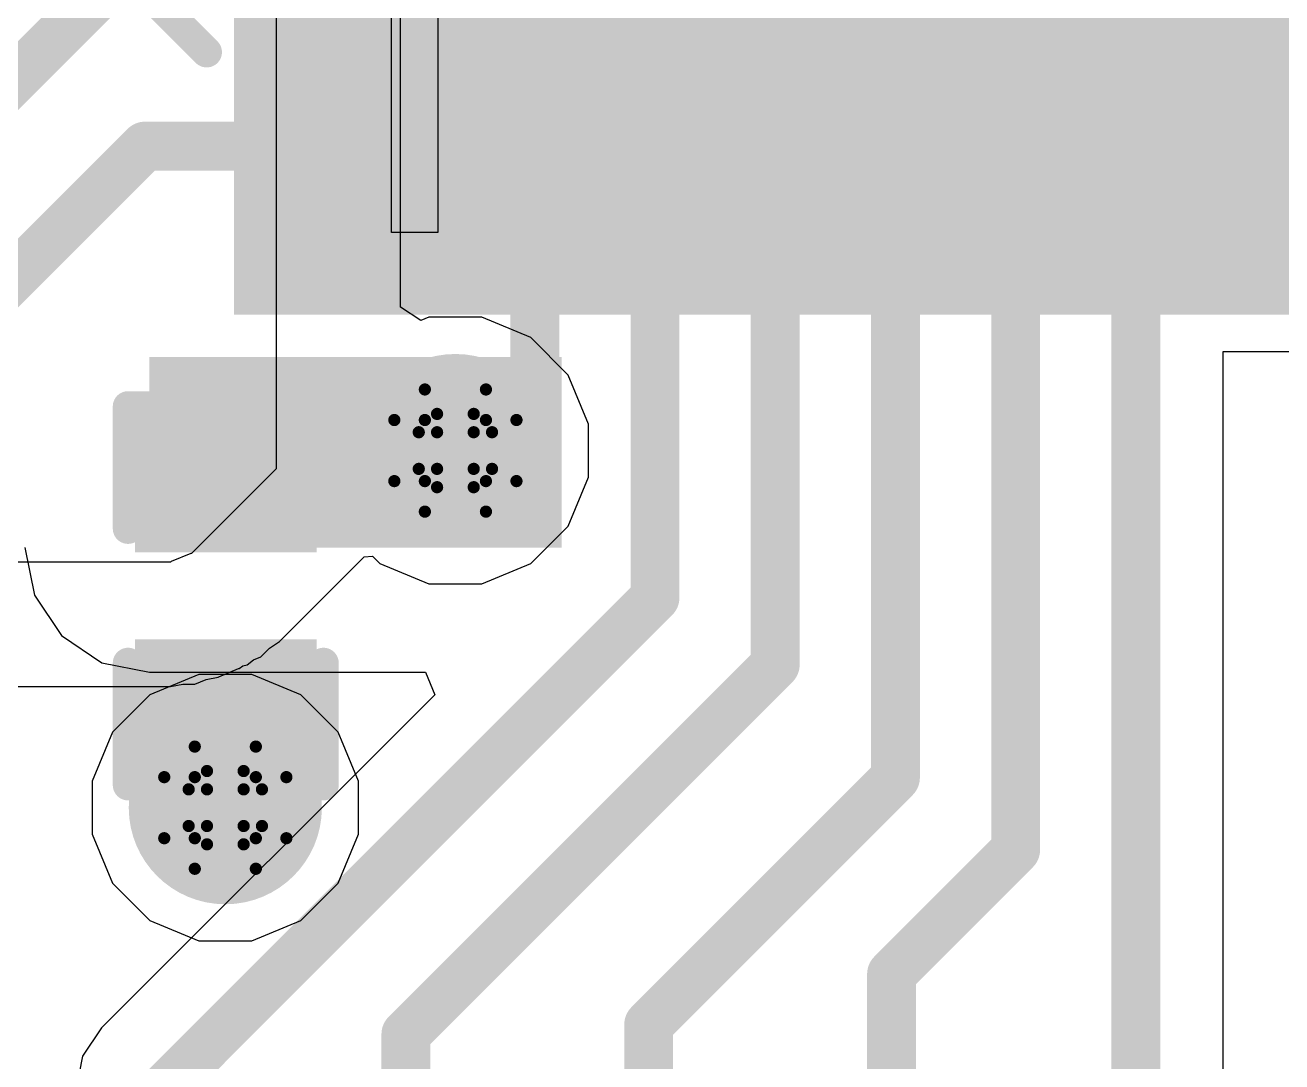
# Model space of a CAD drawing. Header units: inches. Extents: x -3 to 5259, y -3 to 5282.
# Drawn here: x 16.16 to 21.39, y 34.67 to 38.98 of the extents above; entities that cross this region are included whole.
import ezdxf

# ---------------------------------------------------------------- set-up
doc = ezdxf.new("R2010")
doc.units = ezdxf.units.IN
for name, color, linetype in [('Bottom Layer', 5, 'Continuous'), ('Bottom Solder', 6, 'Continuous'), ('Drill Drawing', 1, 'Continuous'), ('Layer 1', 16, 'Continuous'), ('Layer 2', 76, 'Continuous'), ('Top Layer', 1, 'Continuous'), ('Top Overlay', 2, 'Continuous'), ('Top Paste', 8, 'Continuous'), ('Top Solder', 216, 'Continuous'), ('Via Holes', 16, 'Continuous')]:
    doc.layers.add(name, color=color, linetype=linetype)

# ---------------------------------------------------------------- blocks, each defined once
blk = doc.blocks.new('64_LQFP__10_10__24')
at = {"layer": 'Top Layer'}
for points in [[(-3.9, -6.35), (-3.9, -5.15), (-3.6, -5.15), (-3.6, -6.35)], [(-3.4, -6.35), (-3.4, -5.15), (-3.1, -5.15), (-3.1, -6.35)], [(-2.9, -6.35), (-2.9, -5.15), (-2.6, -5.15), (-2.6, -6.35)], [(-2.4, -6.35), (-2.4, -5.15), (-2.1, -5.15), (-2.1, -6.35)], [(-1.9, -6.35), (-1.9, -5.15), (-1.6, -5.15), (-1.6, -6.35)], [(-1.4, -6.35), (-1.4, -5.15), (-1.1, -5.15), (-1.1, -6.35)], [(-0.9, -6.35), (-0.9, -5.15), (-0.6, -5.15), (-0.6, -6.35)], [(-0.4, -6.35), (-0.4, -5.15), (-0.1, -5.15), (-0.1, -6.35)], [(0.1, -6.35), (0.1, -5.15), (0.4, -5.15), (0.4, -6.35)]]:
    blk.add_hatch(color=1, dxfattribs=at).paths.add_polyline_path(points)
at = {"layer": 'Top Paste'}
for points in [[(-3.9, -6.35), (-3.9, -5.15), (-3.6, -5.15), (-3.6, -6.35)], [(-3.4, -6.35), (-3.4, -5.15), (-3.1, -5.15), (-3.1, -6.35)], [(-2.9, -6.35), (-2.9, -5.15), (-2.6, -5.15), (-2.6, -6.35)], [(-2.4, -6.35), (-2.4, -5.15), (-2.1, -5.15), (-2.1, -6.35)], [(-1.9, -6.35), (-1.9, -5.15), (-1.6, -5.15), (-1.6, -6.35)], [(-1.4, -6.35), (-1.4, -5.15), (-1.1, -5.15), (-1.1, -6.35)], [(-0.9, -6.35), (-0.9, -5.15), (-0.6, -5.15), (-0.6, -6.35)], [(-0.4, -6.35), (-0.4, -5.15), (-0.1, -5.15), (-0.1, -6.35)], [(0.1, -6.35), (0.1, -5.15), (0.4, -5.15), (0.4, -6.35)]]:
    blk.add_hatch(color=8, dxfattribs=at).paths.add_polyline_path(points)
at = {"layer": 'Top Solder'}
for points in [[(-4.0016, -6.4516), (-4.0016, -5.0484), (-3.4984, -5.0484), (-3.4984, -6.4516)], [(-3.5016, -6.4516), (-3.5016, -5.0484), (-2.9984, -5.0484), (-2.9984, -6.4516)], [(-3.0016, -6.4516), (-3.0016, -5.0484), (-2.4984, -5.0484), (-2.4984, -6.4516)], [(-2.5016, -6.4516), (-2.5016, -5.0484), (-1.9984, -5.0484), (-1.9984, -6.4516)], [(-2.0016, -6.4516), (-2.0016, -5.0484), (-1.4984, -5.0484), (-1.4984, -6.4516)], [(-1.5016, -6.4516), (-1.5016, -5.0484), (-0.9984, -5.0484), (-0.9984, -6.4516)], [(-1.0016, -6.4516), (-1.0016, -5.0484), (-0.4984, -5.0484), (-0.4984, -6.4516)], [(-0.5016, -6.4516), (-0.5016, -5.0484), (0.0016, -5.0484), (0.0016, -6.4516)], [(-0.0016, -6.4516), (-0.0016, -5.0484), (0.5016, -5.0484), (0.5016, -6.4516)]]:
    blk.add_hatch(color=216, dxfattribs=at).paths.add_polyline_path(points)
at = {"layer": 'Top Overlay'}
blk.add_lwpolyline([(-5.2832, -4.191, 0.127, 0.127, 0), (-4.1148, -5.3594, 0.127, 0.127, 0)], format="xyseb", dxfattribs=at)
blk.add_lwpolyline([(-4.1466, -5.3594, 0.0635, 0.0635, 1), (-4.0831, -5.3594, 0.0635, 0.0635, 1)], format="xyseb", close=True, dxfattribs=at)
blk = doc.blocks.new('C___0402_259')
at = {"layer": 'Top Layer'}
for points in [[(-0.6985, -0.3175), (-0.6985, 0.3175), (-0.2413, 0.3175), (-0.2413, -0.3175)], [(0.2413, -0.3175), (0.2413, 0.3175), (0.6985, 0.3175), (0.6985, -0.3175)]]:
    blk.add_hatch(color=1, dxfattribs=at).paths.add_polyline_path(points)
at = {"layer": 'Top Paste'}
for points in [[(-0.6985, -0.3175), (-0.6985, 0.3175), (-0.2413, 0.3175), (-0.2413, -0.3175)], [(0.2413, -0.3175), (0.2413, 0.3175), (0.6985, 0.3175), (0.6985, -0.3175)]]:
    blk.add_hatch(color=8, dxfattribs=at).paths.add_polyline_path(points)
at = {"layer": 'Top Solder'}
for points in [[(-0.7585, -0.3775), (-0.7585, 0.3775), (-0.1813, 0.3775), (-0.1813, -0.3775)], [(0.1813, -0.3775), (0.1813, 0.3775), (0.7585, 0.3775), (0.7585, -0.3775)]]:
    blk.add_hatch(color=216, dxfattribs=at).paths.add_polyline_path(points)
at = {"layer": 'Top Overlay'}
for points in [[(-0.7874, 0.4064, 0.127, 0.127, 0), (-0.7874, -0.4064, 0.127, 0.127, 0)], [(-0.7874, 0.4064, 0.127, 0.127, 0), (-0.2794, 0.4064, 0.127, 0.127, 0)], [(0.2794, 0.4064, 0.127, 0.127, 0), (0.7874, 0.4064, 0.127, 0.127, 0)], [(0.7874, 0.4064, 0.127, 0.127, 0), (0.7874, -0.4064, 0.127, 0.127, 0)], [(-0.7874, -0.4064, 0.127, 0.127, 0), (-0.2794, -0.4064, 0.127, 0.127, 0)], [(0.2794, -0.4064, 0.127, 0.127, 0), (0.7874, -0.4064, 0.127, 0.127, 0)]]:
    blk.add_lwpolyline(points, format="xyseb", dxfattribs=at)
for points in [[(-0.8191, 0.4064, 0.0635, 0.0635, 1), (-0.7556, 0.4064, 0.0635, 0.0635, 1)], [(-0.8191, 0.4064, 0.0635, 0.0635, 1), (-0.7556, 0.4064, 0.0635, 0.0635, 1)], [(-0.3111, 0.4064, 0.0635, 0.0635, 1), (-0.2477, 0.4064, 0.0635, 0.0635, 1)], [(0.2477, 0.4064, 0.0635, 0.0635, 1), (0.3111, 0.4064, 0.0635, 0.0635, 1)], [(0.7556, 0.4064, 0.0635, 0.0635, 1), (0.8191, 0.4064, 0.0635, 0.0635, 1)], [(0.7556, 0.4064, 0.0635, 0.0635, 1), (0.8191, 0.4064, 0.0635, 0.0635, 1)], [(-0.8191, -0.4064, 0.0635, 0.0635, 1), (-0.7556, -0.4064, 0.0635, 0.0635, 1)], [(-0.8191, -0.4064, 0.0635, 0.0635, 1), (-0.7556, -0.4064, 0.0635, 0.0635, 1)], [(-0.3111, -0.4064, 0.0635, 0.0635, 1), (-0.2477, -0.4064, 0.0635, 0.0635, 1)], [(0.2477, -0.4064, 0.0635, 0.0635, 1), (0.3111, -0.4064, 0.0635, 0.0635, 1)], [(0.7556, -0.4064, 0.0635, 0.0635, 1), (0.8191, -0.4064, 0.0635, 0.0635, 1)], [(0.7556, -0.4064, 0.0635, 0.0635, 1), (0.8191, -0.4064, 0.0635, 0.0635, 1)]]:
    blk.add_lwpolyline(points, format="xyseb", close=True, dxfattribs=at)

msp = doc.modelspace()

# ---------------------------------------------------------------- hatches: boundary and pattern name
at = {"layer": 'Bottom Layer'}
h = msp.add_hatch(color=5, dxfattribs=at)
edge = h.paths.add_edge_path()
edge.add_arc((17.9478, 37.2078), 0.3, 0, 360)
h = msp.add_hatch(color=5, dxfattribs=at)
edge = h.paths.add_edge_path()
edge.add_arc((16.9908, 35.7228), 0.3, 0, 360)
at = {"layer": 'Bottom Solder'}
h = msp.add_hatch(color=6, dxfattribs=at)
edge = h.paths.add_edge_path()
edge.add_arc((17.9478, 37.2078), 0.4016, 0, 360)
h = msp.add_hatch(color=6, dxfattribs=at)
edge = h.paths.add_edge_path()
edge.add_arc((16.9908, 35.7228), 0.4016, 0, 360)
at = {"layer": 'Layer 1'}
h = msp.add_hatch(color=16, dxfattribs=at)
edge = h.paths.add_edge_path()
edge.add_arc((17.9478, 37.2078), 0.3, 0, 360)
h = msp.add_hatch(color=16, dxfattribs=at)
edge = h.paths.add_edge_path()
edge.add_arc((16.9908, 35.7228), 0.3, 0, 360)
at = {"layer": 'Layer 2'}
h = msp.add_hatch(color=76, dxfattribs=at)
edge = h.paths.add_edge_path()
edge.add_arc((17.9478, 37.2078), 0.3, 0, 360)
h = msp.add_hatch(color=76, dxfattribs=at)
edge = h.paths.add_edge_path()
edge.add_arc((16.9908, 35.7228), 0.3, 0, 360)
at = {"layer": 'Top Layer'}
for points in [[(16.6752, 36.8044), (18.3898, 36.8044), (18.3898, 37.5962), (16.6752, 37.5962)], [(17.2901, 36.2476), (16.688, 36.2476), (16.688, 35.7228), (17.2901, 35.7228)]]:
    msp.add_hatch(color=1, dxfattribs=at).paths.add_polyline_path(points)
h = msp.add_hatch(color=1, dxfattribs=at)
edge = h.paths.add_edge_path()
edge.add_arc((17.9478, 37.2078), 0.3, 0, 360)
h = msp.add_hatch(color=1, dxfattribs=at)
edge = h.paths.add_edge_path()
edge.add_arc((16.9908, 35.7228), 0.3, 0, 360)
at = {"layer": 'Top Solder'}
h = msp.add_hatch(color=216, dxfattribs=at)
edge = h.paths.add_edge_path()
edge.add_arc((17.9478, 37.2078), 0.4016, 0, 360)
h = msp.add_hatch(color=216, dxfattribs=at)
edge = h.paths.add_edge_path()
edge.add_arc((16.9908, 35.7228), 0.4016, 0, 360)
at = {"layer": 'Via Holes'}
h = msp.add_hatch(color=7, dxfattribs=at)
edge = h.paths.add_edge_path()
edge.add_arc((17.9478, 37.2078), 0.15, 0, 360)
h = msp.add_hatch(color=7, dxfattribs=at)
edge = h.paths.add_edge_path()
edge.add_arc((16.9908, 35.7228), 0.15, 0, 360)

# ---------------------------------------------------------------- linework, layer by layer
at = {"layer": 'Bottom Layer'}
for p, q in [((16.8806, 36.2768), (16.6769, 36.1925)), ((17.101, 36.2768), (16.8806, 36.2768)), ((17.3046, 36.1925), (17.101, 36.2768)), ((16.6769, 36.1925), (16.5211, 36.0366)), ((17.4604, 36.0366), (17.3046, 36.1925)), ((16.5211, 36.0366), (16.4368, 35.833)), ((17.5448, 35.833), (17.4604, 36.0366)), ((16.4368, 35.833), (16.4368, 35.6126)), ((17.5448, 35.6126), (17.5448, 35.833)), ((16.4368, 35.6126), (16.5211, 35.409)), ((17.4604, 35.409), (17.5448, 35.6126)), ((16.5211, 35.409), (16.6769, 35.2531)), ((17.3046, 35.2531), (17.4604, 35.409)), ((16.6769, 35.2531), (16.8806, 35.1688)), ((17.101, 35.1688), (17.3046, 35.2531)), ((16.8806, 35.1688), (17.101, 35.1688))]:
    msp.add_line(p, q, dxfattribs=at)
at = {"layer": 'Drill Drawing'}
for points in [[(17.8208, 37.3348, 0.0508, 0.0508, 0), (17.8208, 37.4618, 0.0508, 0.0508, 0)], [(17.8208, 37.4618, 0.0508, 0.0508, 0), (18.0748, 37.4618, 0.0508, 0.0508, 0)], [(18.0748, 37.3348, 0.0508, 0.0508, 0), (18.0748, 37.4618, 0.0508, 0.0508, 0)], [(17.8716, 37.284, 0.0508, 0.0508, 0), (17.8716, 37.3602, 0.0508, 0.0508, 0)], [(17.8716, 37.3602, 0.0508, 0.0508, 0), (18.024, 37.3602, 0.0508, 0.0508, 0)], [(18.024, 37.284, 0.0508, 0.0508, 0), (18.024, 37.3602, 0.0508, 0.0508, 0)], [(17.6938, 37.0808, 0.0508, 0.0508, 0), (17.6938, 37.3348, 0.0508, 0.0508, 0)], [(17.6938, 37.3348, 0.0508, 0.0508, 0), (17.8208, 37.3348, 0.0508, 0.0508, 0)], [(18.0748, 37.3348, 0.0508, 0.0508, 0), (18.2018, 37.3348, 0.0508, 0.0508, 0)], [(18.2018, 37.0808, 0.0508, 0.0508, 0), (18.2018, 37.3348, 0.0508, 0.0508, 0)], [(17.7954, 37.1316, 0.0508, 0.0508, 0), (17.7954, 37.284, 0.0508, 0.0508, 0)], [(17.7954, 37.284, 0.0508, 0.0508, 0), (17.8716, 37.284, 0.0508, 0.0508, 0)], [(18.024, 37.284, 0.0508, 0.0508, 0), (18.1002, 37.284, 0.0508, 0.0508, 0)], [(18.1002, 37.1316, 0.0508, 0.0508, 0), (18.1002, 37.284, 0.0508, 0.0508, 0)], [(17.7954, 37.1316, 0.0508, 0.0508, 0), (17.8716, 37.1316, 0.0508, 0.0508, 0)], [(17.8716, 37.0554, 0.0508, 0.0508, 0), (17.8716, 37.1316, 0.0508, 0.0508, 0)], [(18.024, 37.1316, 0.0508, 0.0508, 0), (18.1002, 37.1316, 0.0508, 0.0508, 0)], [(18.024, 37.0554, 0.0508, 0.0508, 0), (18.024, 37.1316, 0.0508, 0.0508, 0)], [(17.6938, 37.0808, 0.0508, 0.0508, 0), (17.8208, 37.0808, 0.0508, 0.0508, 0)], [(17.8208, 36.9538, 0.0508, 0.0508, 0), (17.8208, 37.0808, 0.0508, 0.0508, 0)], [(17.8716, 37.0554, 0.0508, 0.0508, 0), (18.024, 37.0554, 0.0508, 0.0508, 0)], [(18.0748, 37.0808, 0.0508, 0.0508, 0), (18.2018, 37.0808, 0.0508, 0.0508, 0)], [(18.0748, 36.9538, 0.0508, 0.0508, 0), (18.0748, 37.0808, 0.0508, 0.0508, 0)], [(17.8208, 36.9538, 0.0508, 0.0508, 0), (18.0748, 36.9538, 0.0508, 0.0508, 0)], [(16.8638, 35.8498, 0.0508, 0.0508, 0), (16.8638, 35.9768, 0.0508, 0.0508, 0)], [(16.8638, 35.9768, 0.0508, 0.0508, 0), (17.1178, 35.9768, 0.0508, 0.0508, 0)], [(17.1178, 35.8498, 0.0508, 0.0508, 0), (17.1178, 35.9768, 0.0508, 0.0508, 0)], [(16.7368, 35.5958, 0.0508, 0.0508, 0), (16.7368, 35.8498, 0.0508, 0.0508, 0)], [(16.7368, 35.8498, 0.0508, 0.0508, 0), (16.8638, 35.8498, 0.0508, 0.0508, 0)], [(16.9146, 35.799, 0.0508, 0.0508, 0), (16.9146, 35.8752, 0.0508, 0.0508, 0)], [(16.9146, 35.8752, 0.0508, 0.0508, 0), (17.067, 35.8752, 0.0508, 0.0508, 0)], [(17.067, 35.799, 0.0508, 0.0508, 0), (17.067, 35.8752, 0.0508, 0.0508, 0)], [(17.1178, 35.8498, 0.0508, 0.0508, 0), (17.2448, 35.8498, 0.0508, 0.0508, 0)], [(17.2448, 35.5958, 0.0508, 0.0508, 0), (17.2448, 35.8498, 0.0508, 0.0508, 0)], [(16.8384, 35.6466, 0.0508, 0.0508, 0), (16.8384, 35.799, 0.0508, 0.0508, 0)], [(16.8384, 35.799, 0.0508, 0.0508, 0), (16.9146, 35.799, 0.0508, 0.0508, 0)], [(17.067, 35.799, 0.0508, 0.0508, 0), (17.1432, 35.799, 0.0508, 0.0508, 0)], [(17.1432, 35.6466, 0.0508, 0.0508, 0), (17.1432, 35.799, 0.0508, 0.0508, 0)], [(16.8384, 35.6466, 0.0508, 0.0508, 0), (16.9146, 35.6466, 0.0508, 0.0508, 0)], [(16.9146, 35.5704, 0.0508, 0.0508, 0), (16.9146, 35.6466, 0.0508, 0.0508, 0)], [(17.067, 35.6466, 0.0508, 0.0508, 0), (17.1432, 35.6466, 0.0508, 0.0508, 0)], [(17.067, 35.5704, 0.0508, 0.0508, 0), (17.067, 35.6466, 0.0508, 0.0508, 0)], [(16.7368, 35.5958, 0.0508, 0.0508, 0), (16.8638, 35.5958, 0.0508, 0.0508, 0)], [(16.8638, 35.4688, 0.0508, 0.0508, 0), (16.8638, 35.5958, 0.0508, 0.0508, 0)], [(17.1178, 35.5958, 0.0508, 0.0508, 0), (17.2448, 35.5958, 0.0508, 0.0508, 0)], [(17.1178, 35.4688, 0.0508, 0.0508, 0), (17.1178, 35.5958, 0.0508, 0.0508, 0)], [(16.9146, 35.5704, 0.0508, 0.0508, 0), (17.067, 35.5704, 0.0508, 0.0508, 0)], [(16.8638, 35.4688, 0.0508, 0.0508, 0), (17.1178, 35.4688, 0.0508, 0.0508, 0)]]:
    msp.add_lwpolyline(points, format="xyseb", dxfattribs=at)
for points in [[(17.8081, 37.4618, 0.0254, 0.0254, 1), (17.8335, 37.4618, 0.0254, 0.0254, 1)], [(17.8081, 37.4618, 0.0254, 0.0254, 1), (17.8335, 37.4618, 0.0254, 0.0254, 1)], [(18.0621, 37.4618, 0.0254, 0.0254, 1), (18.0875, 37.4618, 0.0254, 0.0254, 1)], [(18.0621, 37.4618, 0.0254, 0.0254, 1), (18.0875, 37.4618, 0.0254, 0.0254, 1)], [(17.8589, 37.3602, 0.0254, 0.0254, 1), (17.8843, 37.3602, 0.0254, 0.0254, 1)], [(17.8589, 37.3602, 0.0254, 0.0254, 1), (17.8843, 37.3602, 0.0254, 0.0254, 1)], [(18.0113, 37.3602, 0.0254, 0.0254, 1), (18.0367, 37.3602, 0.0254, 0.0254, 1)], [(18.0113, 37.3602, 0.0254, 0.0254, 1), (18.0367, 37.3602, 0.0254, 0.0254, 1)], [(17.6811, 37.3348, 0.0254, 0.0254, 1), (17.7065, 37.3348, 0.0254, 0.0254, 1)], [(17.6811, 37.3348, 0.0254, 0.0254, 1), (17.7065, 37.3348, 0.0254, 0.0254, 1)], [(17.8081, 37.3348, 0.0254, 0.0254, 1), (17.8335, 37.3348, 0.0254, 0.0254, 1)], [(17.8081, 37.3348, 0.0254, 0.0254, 1), (17.8335, 37.3348, 0.0254, 0.0254, 1)], [(18.0621, 37.3348, 0.0254, 0.0254, 1), (18.0875, 37.3348, 0.0254, 0.0254, 1)], [(18.0621, 37.3348, 0.0254, 0.0254, 1), (18.0875, 37.3348, 0.0254, 0.0254, 1)], [(18.1891, 37.3348, 0.0254, 0.0254, 1), (18.2145, 37.3348, 0.0254, 0.0254, 1)], [(18.1891, 37.3348, 0.0254, 0.0254, 1), (18.2145, 37.3348, 0.0254, 0.0254, 1)], [(17.7827, 37.284, 0.0254, 0.0254, 1), (17.8081, 37.284, 0.0254, 0.0254, 1)], [(17.7827, 37.284, 0.0254, 0.0254, 1), (17.8081, 37.284, 0.0254, 0.0254, 1)], [(17.8589, 37.284, 0.0254, 0.0254, 1), (17.8843, 37.284, 0.0254, 0.0254, 1)], [(17.8589, 37.284, 0.0254, 0.0254, 1), (17.8843, 37.284, 0.0254, 0.0254, 1)], [(18.0113, 37.284, 0.0254, 0.0254, 1), (18.0367, 37.284, 0.0254, 0.0254, 1)], [(18.0113, 37.284, 0.0254, 0.0254, 1), (18.0367, 37.284, 0.0254, 0.0254, 1)], [(18.0875, 37.284, 0.0254, 0.0254, 1), (18.1129, 37.284, 0.0254, 0.0254, 1)], [(18.0875, 37.284, 0.0254, 0.0254, 1), (18.1129, 37.284, 0.0254, 0.0254, 1)], [(17.7827, 37.1316, 0.0254, 0.0254, 1), (17.8081, 37.1316, 0.0254, 0.0254, 1)], [(17.7827, 37.1316, 0.0254, 0.0254, 1), (17.8081, 37.1316, 0.0254, 0.0254, 1)], [(17.8589, 37.1316, 0.0254, 0.0254, 1), (17.8843, 37.1316, 0.0254, 0.0254, 1)], [(17.8589, 37.1316, 0.0254, 0.0254, 1), (17.8843, 37.1316, 0.0254, 0.0254, 1)], [(18.0113, 37.1316, 0.0254, 0.0254, 1), (18.0367, 37.1316, 0.0254, 0.0254, 1)], [(18.0113, 37.1316, 0.0254, 0.0254, 1), (18.0367, 37.1316, 0.0254, 0.0254, 1)], [(18.0875, 37.1316, 0.0254, 0.0254, 1), (18.1129, 37.1316, 0.0254, 0.0254, 1)], [(18.0875, 37.1316, 0.0254, 0.0254, 1), (18.1129, 37.1316, 0.0254, 0.0254, 1)], [(17.6811, 37.0808, 0.0254, 0.0254, 1), (17.7065, 37.0808, 0.0254, 0.0254, 1)], [(17.6811, 37.0808, 0.0254, 0.0254, 1), (17.7065, 37.0808, 0.0254, 0.0254, 1)], [(17.8081, 37.0808, 0.0254, 0.0254, 1), (17.8335, 37.0808, 0.0254, 0.0254, 1)], [(17.8081, 37.0808, 0.0254, 0.0254, 1), (17.8335, 37.0808, 0.0254, 0.0254, 1)], [(17.8589, 37.0554, 0.0254, 0.0254, 1), (17.8843, 37.0554, 0.0254, 0.0254, 1)], [(17.8589, 37.0554, 0.0254, 0.0254, 1), (17.8843, 37.0554, 0.0254, 0.0254, 1)], [(18.0113, 37.0554, 0.0254, 0.0254, 1), (18.0367, 37.0554, 0.0254, 0.0254, 1)], [(18.0113, 37.0554, 0.0254, 0.0254, 1), (18.0367, 37.0554, 0.0254, 0.0254, 1)], [(18.0621, 37.0808, 0.0254, 0.0254, 1), (18.0875, 37.0808, 0.0254, 0.0254, 1)], [(18.0621, 37.0808, 0.0254, 0.0254, 1), (18.0875, 37.0808, 0.0254, 0.0254, 1)], [(18.1891, 37.0808, 0.0254, 0.0254, 1), (18.2145, 37.0808, 0.0254, 0.0254, 1)], [(18.1891, 37.0808, 0.0254, 0.0254, 1), (18.2145, 37.0808, 0.0254, 0.0254, 1)], [(17.8081, 36.9538, 0.0254, 0.0254, 1), (17.8335, 36.9538, 0.0254, 0.0254, 1)], [(17.8081, 36.9538, 0.0254, 0.0254, 1), (17.8335, 36.9538, 0.0254, 0.0254, 1)], [(18.0621, 36.9538, 0.0254, 0.0254, 1), (18.0875, 36.9538, 0.0254, 0.0254, 1)], [(18.0621, 36.9538, 0.0254, 0.0254, 1), (18.0875, 36.9538, 0.0254, 0.0254, 1)], [(16.8511, 35.9768, 0.0254, 0.0254, 1), (16.8765, 35.9768, 0.0254, 0.0254, 1)], [(16.8511, 35.9768, 0.0254, 0.0254, 1), (16.8765, 35.9768, 0.0254, 0.0254, 1)], [(17.1051, 35.9768, 0.0254, 0.0254, 1), (17.1305, 35.9768, 0.0254, 0.0254, 1)], [(17.1051, 35.9768, 0.0254, 0.0254, 1), (17.1305, 35.9768, 0.0254, 0.0254, 1)], [(16.7241, 35.8498, 0.0254, 0.0254, 1), (16.7495, 35.8498, 0.0254, 0.0254, 1)], [(16.7241, 35.8498, 0.0254, 0.0254, 1), (16.7495, 35.8498, 0.0254, 0.0254, 1)], [(16.8511, 35.8498, 0.0254, 0.0254, 1), (16.8765, 35.8498, 0.0254, 0.0254, 1)], [(16.8511, 35.8498, 0.0254, 0.0254, 1), (16.8765, 35.8498, 0.0254, 0.0254, 1)], [(16.9019, 35.8752, 0.0254, 0.0254, 1), (16.9273, 35.8752, 0.0254, 0.0254, 1)], [(16.9019, 35.8752, 0.0254, 0.0254, 1), (16.9273, 35.8752, 0.0254, 0.0254, 1)], [(17.0543, 35.8752, 0.0254, 0.0254, 1), (17.0797, 35.8752, 0.0254, 0.0254, 1)], [(17.0543, 35.8752, 0.0254, 0.0254, 1), (17.0797, 35.8752, 0.0254, 0.0254, 1)], [(17.1051, 35.8498, 0.0254, 0.0254, 1), (17.1305, 35.8498, 0.0254, 0.0254, 1)], [(17.1051, 35.8498, 0.0254, 0.0254, 1), (17.1305, 35.8498, 0.0254, 0.0254, 1)], [(17.2321, 35.8498, 0.0254, 0.0254, 1), (17.2575, 35.8498, 0.0254, 0.0254, 1)], [(17.2321, 35.8498, 0.0254, 0.0254, 1), (17.2575, 35.8498, 0.0254, 0.0254, 1)], [(16.8257, 35.799, 0.0254, 0.0254, 1), (16.8511, 35.799, 0.0254, 0.0254, 1)], [(16.8257, 35.799, 0.0254, 0.0254, 1), (16.8511, 35.799, 0.0254, 0.0254, 1)], [(16.9019, 35.799, 0.0254, 0.0254, 1), (16.9273, 35.799, 0.0254, 0.0254, 1)], [(16.9019, 35.799, 0.0254, 0.0254, 1), (16.9273, 35.799, 0.0254, 0.0254, 1)], [(17.0543, 35.799, 0.0254, 0.0254, 1), (17.0797, 35.799, 0.0254, 0.0254, 1)], [(17.0543, 35.799, 0.0254, 0.0254, 1), (17.0797, 35.799, 0.0254, 0.0254, 1)], [(17.1305, 35.799, 0.0254, 0.0254, 1), (17.1559, 35.799, 0.0254, 0.0254, 1)], [(17.1305, 35.799, 0.0254, 0.0254, 1), (17.1559, 35.799, 0.0254, 0.0254, 1)], [(16.8257, 35.6466, 0.0254, 0.0254, 1), (16.8511, 35.6466, 0.0254, 0.0254, 1)], [(16.8257, 35.6466, 0.0254, 0.0254, 1), (16.8511, 35.6466, 0.0254, 0.0254, 1)], [(16.9019, 35.6466, 0.0254, 0.0254, 1), (16.9273, 35.6466, 0.0254, 0.0254, 1)], [(16.9019, 35.6466, 0.0254, 0.0254, 1), (16.9273, 35.6466, 0.0254, 0.0254, 1)], [(17.0543, 35.6466, 0.0254, 0.0254, 1), (17.0797, 35.6466, 0.0254, 0.0254, 1)], [(17.0543, 35.6466, 0.0254, 0.0254, 1), (17.0797, 35.6466, 0.0254, 0.0254, 1)], [(17.1305, 35.6466, 0.0254, 0.0254, 1), (17.1559, 35.6466, 0.0254, 0.0254, 1)], [(17.1305, 35.6466, 0.0254, 0.0254, 1), (17.1559, 35.6466, 0.0254, 0.0254, 1)], [(16.7241, 35.5958, 0.0254, 0.0254, 1), (16.7495, 35.5958, 0.0254, 0.0254, 1)], [(16.7241, 35.5958, 0.0254, 0.0254, 1), (16.7495, 35.5958, 0.0254, 0.0254, 1)], [(16.8511, 35.5958, 0.0254, 0.0254, 1), (16.8765, 35.5958, 0.0254, 0.0254, 1)], [(16.8511, 35.5958, 0.0254, 0.0254, 1), (16.8765, 35.5958, 0.0254, 0.0254, 1)], [(17.1051, 35.5958, 0.0254, 0.0254, 1), (17.1305, 35.5958, 0.0254, 0.0254, 1)], [(17.1051, 35.5958, 0.0254, 0.0254, 1), (17.1305, 35.5958, 0.0254, 0.0254, 1)], [(17.2321, 35.5958, 0.0254, 0.0254, 1), (17.2575, 35.5958, 0.0254, 0.0254, 1)], [(17.2321, 35.5958, 0.0254, 0.0254, 1), (17.2575, 35.5958, 0.0254, 0.0254, 1)], [(16.9019, 35.5704, 0.0254, 0.0254, 1), (16.9273, 35.5704, 0.0254, 0.0254, 1)], [(16.9019, 35.5704, 0.0254, 0.0254, 1), (16.9273, 35.5704, 0.0254, 0.0254, 1)], [(17.0543, 35.5704, 0.0254, 0.0254, 1), (17.0797, 35.5704, 0.0254, 0.0254, 1)], [(17.0543, 35.5704, 0.0254, 0.0254, 1), (17.0797, 35.5704, 0.0254, 0.0254, 1)], [(16.8511, 35.4688, 0.0254, 0.0254, 1), (16.8765, 35.4688, 0.0254, 0.0254, 1)], [(16.8511, 35.4688, 0.0254, 0.0254, 1), (16.8765, 35.4688, 0.0254, 0.0254, 1)], [(17.1051, 35.4688, 0.0254, 0.0254, 1), (17.1305, 35.4688, 0.0254, 0.0254, 1)], [(17.1051, 35.4688, 0.0254, 0.0254, 1), (17.1305, 35.4688, 0.0254, 0.0254, 1)]]:
    msp.add_lwpolyline(points, format="xyseb", close=True, dxfattribs=at)
at = {"layer": 'Layer 1'}
for p, q in [((17.202, 45.0686), (17.202, 37.1317)), ((17.7199, 37.8045), (17.7199, 45.0686)), ((17.8044, 37.7481), (17.7199, 37.8045)), ((17.8376, 37.7618), (17.8044, 37.7481)), ((18.058, 37.7618), (17.8376, 37.7618)), ((18.2616, 37.6775), (18.058, 37.7618)), ((18.4175, 37.5217), (18.2616, 37.6775)), ((18.5018, 37.318), (18.4175, 37.5217)), ((18.5018, 37.0976), (18.5018, 37.318)), ((17.202, 37.1317), (16.8866, 36.8164)), ((18.4175, 36.894), (18.5018, 37.0976)), ((18.2616, 36.7382), (18.4175, 36.894)), ((16.8866, 36.8164), (16.8506, 36.7804)), ((16.8477, 36.7798), (16.766, 36.7459)), ((16.8506, 36.7804), (16.8477, 36.7798)), ((16.8506, 36.7804), (16.8506, 36.7804)), ((16.8506, 36.7804), (16.8506, 36.7804)), ((16.8506, 36.7804), (16.8506, 36.7804)), ((17.2168, 36.4141), (17.5682, 36.7655)), ((17.5682, 36.7655), (17.6032, 36.7689)), ((17.6032, 36.7689), (17.634, 36.7382)), ((16.7635, 36.7443), (6.7858, 36.7443)), ((16.766, 36.7459), (16.7635, 36.7443)), ((17.634, 36.7382), (17.8376, 36.6538)), ((18.058, 36.6538), (18.2616, 36.7382)), ((17.8376, 36.6538), (18.058, 36.6538)), ((17.1384, 36.3498), (17.1744, 36.3858)), ((17.1744, 36.3858), (17.2168, 36.4141)), ((17.0822, 36.3171), (17.1081, 36.3372)), ((17.1081, 36.3372), (17.1384, 36.3498)), ((16.9642, 36.2674), (17.0459, 36.3013)), ((17.0459, 36.3013), (17.0488, 36.3018)), ((17.0459, 36.3013), (17.0459, 36.3013)), ((17.0488, 36.3018), (17.0643, 36.3122)), ((17.0643, 36.3122), (17.0822, 36.3171)), ((8.4142, 36.2264), (16.7635, 36.2264)), ((16.7635, 36.2264), (16.8135, 36.2363)), ((16.8135, 36.2363), (16.8645, 36.2363)), ((16.8645, 36.2363), (16.9117, 36.2558)), ((16.9117, 36.2558), (16.9617, 36.2658)), ((16.9617, 36.2658), (16.9642, 36.2674))]:
    msp.add_line(p, q, dxfattribs=at)
at = {"layer": 'Layer 2'}
for p, q in [((16.8806, 36.2768), (16.6769, 36.1925)), ((17.101, 36.2768), (16.8806, 36.2768)), ((17.3046, 36.1925), (17.101, 36.2768)), ((16.6769, 36.1925), (16.5211, 36.0366)), ((17.4604, 36.0366), (17.3046, 36.1925)), ((16.5211, 36.0366), (16.4368, 35.833)), ((17.5448, 35.833), (17.4604, 36.0366)), ((16.4368, 35.833), (16.4368, 35.6126)), ((17.5448, 35.6126), (17.5448, 35.833)), ((16.4368, 35.6126), (16.5211, 35.409)), ((17.4604, 35.409), (17.5448, 35.6126)), ((16.5211, 35.409), (16.6769, 35.2531)), ((17.3046, 35.2531), (17.4604, 35.409)), ((16.6769, 35.2531), (16.8806, 35.1688)), ((17.101, 35.1688), (17.3046, 35.2531)), ((16.8806, 35.1688), (17.101, 35.1688))]:
    msp.add_line(p, q, dxfattribs=at)
at = {"layer": 'Top Layer'}
for p, q in [((17.6821, 38.1142), (17.6821, 39.3278)), ((17.8741, 39.3278), (17.8741, 38.1142)), ((17.8741, 38.1142), (17.6821, 38.1142)), ((21.1406, 34.6189), (21.1406, 37.6198)), ((21.1406, 37.6198), (21.4155, 37.6198)), ((16.1572, 36.8044), (16.1966, 36.6062)), ((16.1966, 36.6062), (16.3089, 36.4381)), ((16.3089, 36.4381), (16.477, 36.3258)), ((16.477, 36.3258), (16.6752, 36.2864)), ((16.6752, 36.2864), (17.8228, 36.2864)), ((17.8228, 36.2864), (17.8617, 36.1926)), ((17.8617, 36.1926), (16.476, 34.8069)), ((16.476, 34.8069), (16.3974, 34.6892)), ((16.3974, 34.6892), (16.3834, 34.6187))]:
    msp.add_line(p, q, dxfattribs=at)
for points in [[(17.7781, 38.4738, 0.254, 0.254, 0), (17.7781, 39.8238, 0.254, 0.254, 0)], [(14.4647, 37.1031, 0.2032, 0.2032, 0), (17.0166, 39.655, 0.2032, 0.2032, 0)], [(15.4679, 37.2851, 0.2032, 0.2032, 0), (16.6566, 38.4738, 0.2032, 0.2032, 0)], [(16.6566, 38.4738, 0.2032, 0.2032, 0), (17.2781, 38.4738, 0.2032, 0.2032, 0)], [(18.2781, 37.2816, 0.2032, 0.2032, 0), (18.2781, 38.4738, 0.2032, 0.2032, 0)], [(18.7781, 36.5962, 0.2032, 0.2032, 0), (18.7781, 38.4738, 0.2032, 0.2032, 0)], [(19.2781, 36.3175, 0.2032, 0.2032, 0), (19.2781, 38.4738, 0.2032, 0.2032, 0)], [(19.7781, 35.8475, 0.2032, 0.2032, 0), (19.7781, 38.4738, 0.2032, 0.2032, 0)], [(20.2781, 35.5475, 0.2032, 0.2032, 0), (20.2781, 38.4738, 0.2032, 0.2032, 0)], [(20.7781, 34.1363, 0.2032, 0.2032, 0), (20.7781, 38.4738, 0.2032, 0.2032, 0)], [(18.0702, 37.0737, 0.2032, 0.2032, 0), (18.2781, 37.2816, 0.2032, 0.2032, 0)], [(17.9813, 37.0737, 0.2032, 0.2032, 0), (18.0702, 37.0737, 0.2032, 0.2032, 0)], [(16.7324, 34.5505, 0.2032, 0.2032, 0), (18.7781, 36.5962, 0.2032, 0.2032, 0)], [(17.7419, 34.7813, 0.2032, 0.2032, 0), (19.2781, 36.3175, 0.2032, 0.2032, 0)], [(18.7519, 34.8214, 0.2032, 0.2032, 0), (19.7781, 35.8475, 0.2032, 0.2032, 0)], [(19.7619, 35.0314, 0.2032, 0.2032, 0), (20.2781, 35.5475, 0.2032, 0.2032, 0)], [(19.7619, 34.1361, 0.2032, 0.2032, 0), (19.7619, 35.0314, 0.2032, 0.2032, 0)], [(18.7519, 34.1361, 0.2032, 0.2032, 0), (18.7519, 34.8214, 0.2032, 0.2032, 0)], [(17.7419, 34.1361, 0.2032, 0.2032, 0), (17.7419, 34.7813, 0.2032, 0.2032, 0)]]:
    msp.add_lwpolyline(points, format="xyseb", dxfattribs=at)
for points in [[(17.7146, 38.4738, 0.127, 0.127, 1), (17.8416, 38.4738, 0.127, 0.127, 1)], [(16.6058, 38.4738, 0.1016, 0.1016, 1), (16.7074, 38.4738, 0.1016, 0.1016, 1)], [(16.6058, 38.4738, 0.1016, 0.1016, 1), (16.7074, 38.4738, 0.1016, 0.1016, 1)], [(17.2273, 38.4738, 0.1016, 0.1016, 1), (17.3289, 38.4738, 0.1016, 0.1016, 1)], [(18.2273, 38.4738, 0.1016, 0.1016, 1), (18.3289, 38.4738, 0.1016, 0.1016, 1)], [(18.7273, 38.4738, 0.1016, 0.1016, 1), (18.8289, 38.4738, 0.1016, 0.1016, 1)], [(19.2273, 38.4738, 0.1016, 0.1016, 1), (19.3289, 38.4738, 0.1016, 0.1016, 1)], [(19.7273, 38.4738, 0.1016, 0.1016, 1), (19.8289, 38.4738, 0.1016, 0.1016, 1)], [(20.2273, 38.4738, 0.1016, 0.1016, 1), (20.3289, 38.4738, 0.1016, 0.1016, 1)], [(20.7273, 38.4738, 0.1016, 0.1016, 1), (20.8289, 38.4738, 0.1016, 0.1016, 1)], [(18.2273, 37.2816, 0.1016, 0.1016, 1), (18.3289, 37.2816, 0.1016, 0.1016, 1)], [(18.2273, 37.2816, 0.1016, 0.1016, 1), (18.3289, 37.2816, 0.1016, 0.1016, 1)], [(17.9305, 37.0737, 0.1016, 0.1016, 1), (18.0321, 37.0737, 0.1016, 0.1016, 1)], [(18.0194, 37.0737, 0.1016, 0.1016, 1), (18.121, 37.0737, 0.1016, 0.1016, 1)], [(18.0194, 37.0737, 0.1016, 0.1016, 1), (18.121, 37.0737, 0.1016, 0.1016, 1)], [(18.7273, 36.5962, 0.1016, 0.1016, 1), (18.8289, 36.5962, 0.1016, 0.1016, 1)], [(18.7273, 36.5962, 0.1016, 0.1016, 1), (18.8289, 36.5962, 0.1016, 0.1016, 1)], [(19.2273, 36.3175, 0.1016, 0.1016, 1), (19.3289, 36.3175, 0.1016, 0.1016, 1)], [(19.2273, 36.3175, 0.1016, 0.1016, 1), (19.3289, 36.3175, 0.1016, 0.1016, 1)], [(19.7273, 35.8475, 0.1016, 0.1016, 1), (19.8289, 35.8475, 0.1016, 0.1016, 1)], [(19.7273, 35.8475, 0.1016, 0.1016, 1), (19.8289, 35.8475, 0.1016, 0.1016, 1)], [(20.2273, 35.5475, 0.1016, 0.1016, 1), (20.3289, 35.5475, 0.1016, 0.1016, 1)], [(20.2273, 35.5475, 0.1016, 0.1016, 1), (20.3289, 35.5475, 0.1016, 0.1016, 1)], [(19.7111, 35.0314, 0.1016, 0.1016, 1), (19.8127, 35.0314, 0.1016, 0.1016, 1)], [(19.7111, 35.0314, 0.1016, 0.1016, 1), (19.8127, 35.0314, 0.1016, 0.1016, 1)], [(18.7011, 34.8214, 0.1016, 0.1016, 1), (18.8027, 34.8214, 0.1016, 0.1016, 1)], [(18.7011, 34.8214, 0.1016, 0.1016, 1), (18.8027, 34.8214, 0.1016, 0.1016, 1)], [(17.6911, 34.7813, 0.1016, 0.1016, 1), (17.7927, 34.7813, 0.1016, 0.1016, 1)], [(17.6911, 34.7813, 0.1016, 0.1016, 1), (17.7927, 34.7813, 0.1016, 0.1016, 1)]]:
    msp.add_lwpolyline(points, format="xyseb", close=True, dxfattribs=at)

# ---------------------------------------------------------------- block references
msp.add_blockref('64_LQFP__10_10__24', (21.0281, 44.2238))
at = {"rotation": 90}
msp.add_blockref('C___0402_259', (16.9927, 36.6038), dxfattribs=at)

doc.saveas('drawing.dxf')
